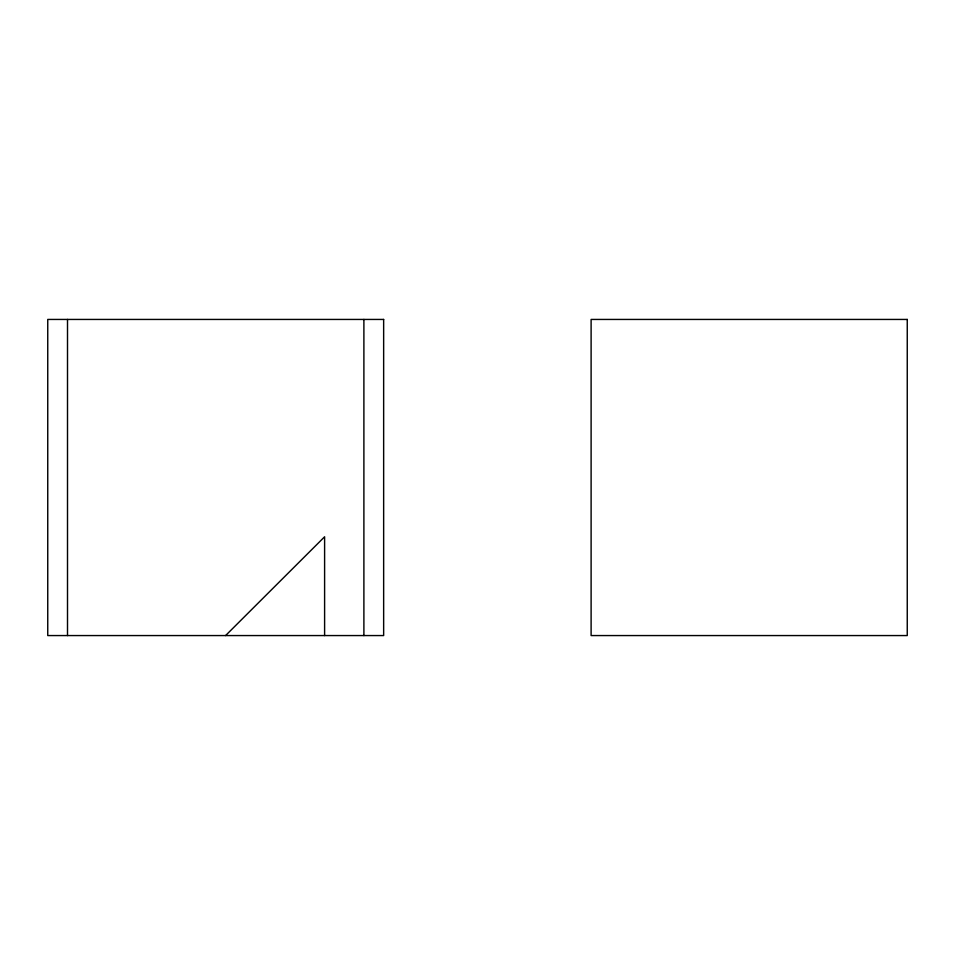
<?xml version="1.0" encoding="UTF-8"?>
<svg xmlns="http://www.w3.org/2000/svg" width="955" height="955" viewBox="0 0 955 955"><rect width="100%" height="100%" fill="white"/><g stroke="black" fill="none" stroke-linecap="round" stroke-linejoin="round"><path stroke-width="1.43" d="M225.583 635.564L324.605 536.782L324.605 635.564M363.891 319.436L363.891 635.564M67.507 319.436L67.507 635.564M383.647 319.436L47.75 319.436L47.75 635.564L383.647 635.564L383.647 319.436M907.25 319.436L591.109 319.436L591.109 635.564L907.25 635.564L907.25 319.436"/></g></svg>
